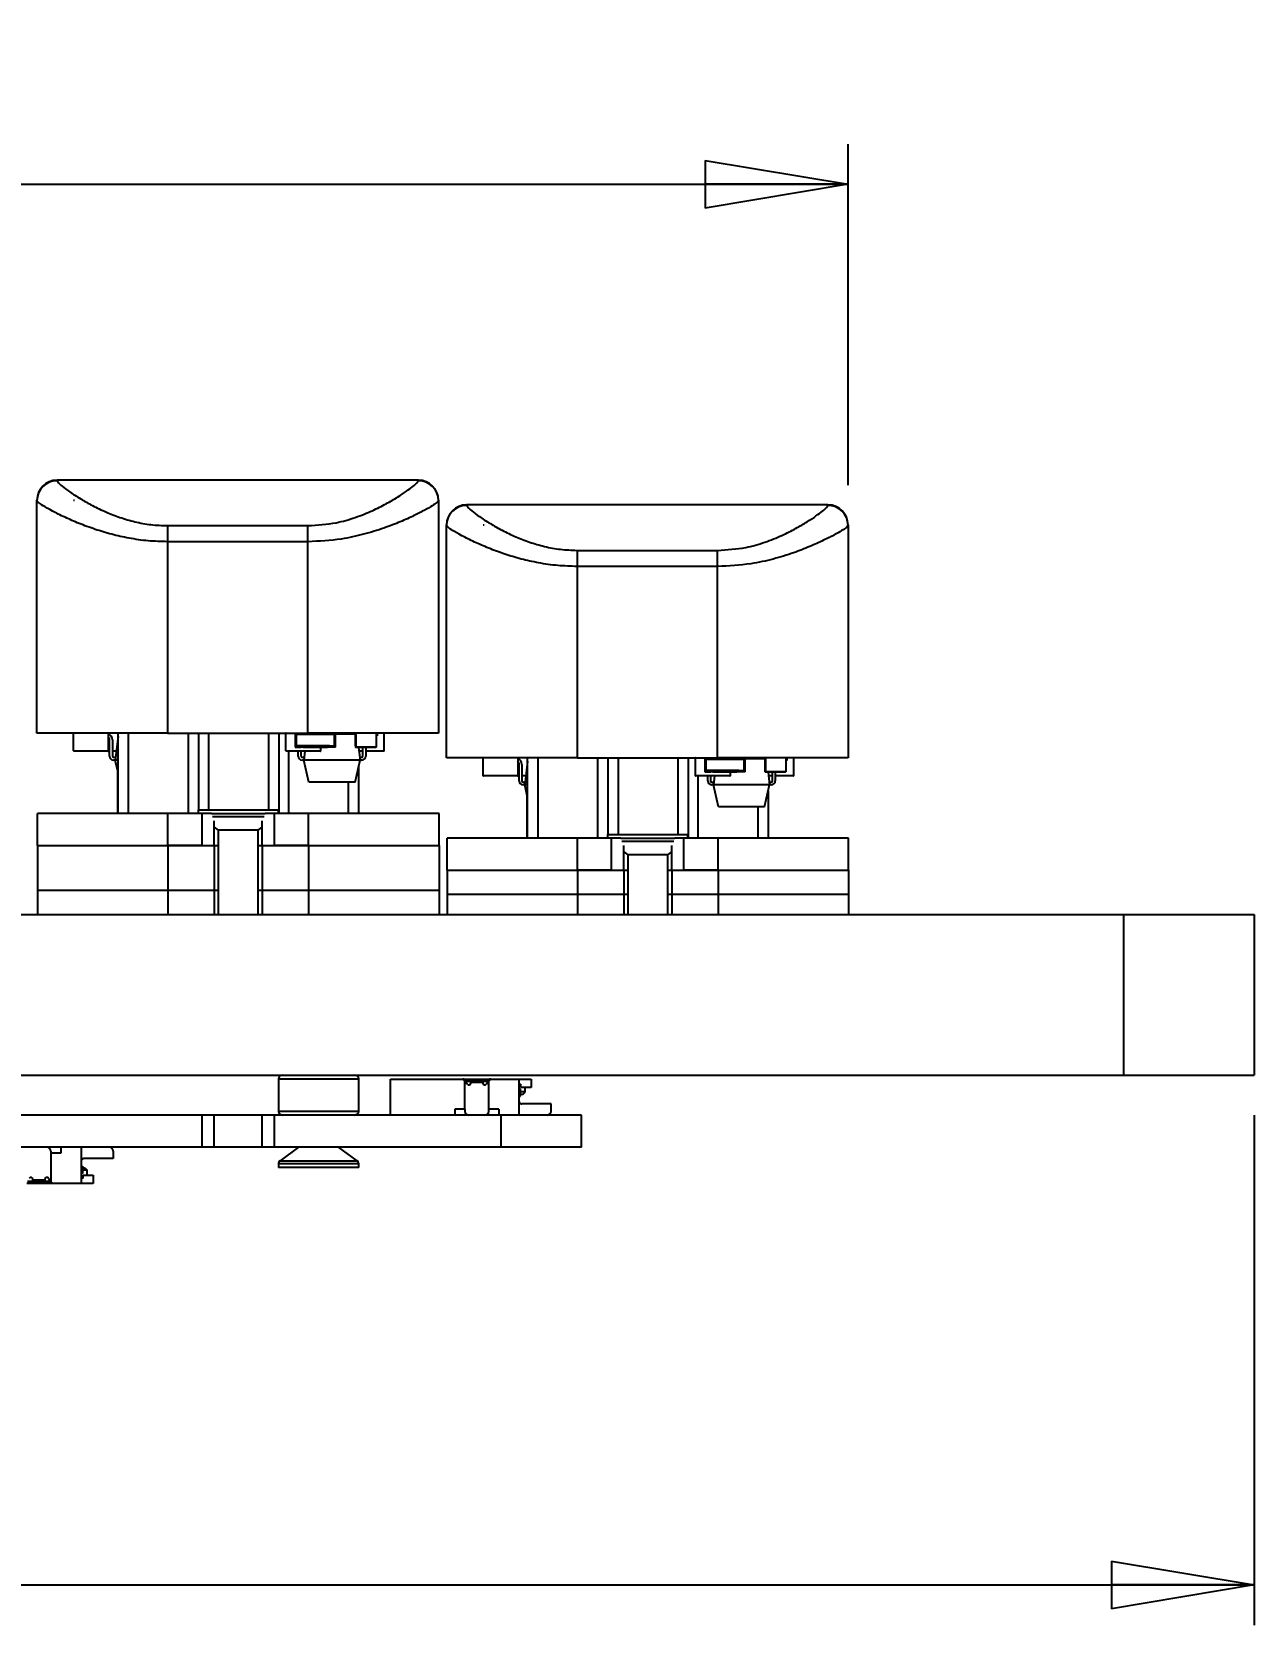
# Model space of a CAD drawing. Header units: millimetres. Extents: x 5 to 292, y 4 to 204.
# Drawn here: x 116.59 to 147.03, y 70.41 to 110.09 of the extents above; entities that cross this region are included whole.
import ezdxf

# ---------------------------------------------------------------- set-up
doc = ezdxf.new("R2010")
doc.units = ezdxf.units.MM
doc.layers.add('LAYER_1', color=179, linetype='Continuous')
doc.styles.add('SLDTEXTSTYLE0', font='TXT', dxfattribs={"width": 0.75})
doc.dimstyles.new('SLDDIMSTYLE0', dxfattribs={"dimtxt": 2.910417, "dimasz": 3.556, "dimexe": 0, "dimexo": 0.0625, "dimgap": 0.727604, "dimtad": 1, "dimrnd": 1e-09, "dimzin": 4, "dimdsep": 46, "dimtxsty": 'SLDTEXTSTYLE0', "dimblk1": 'CLOSED', "dimblk2": 'CLOSED', "dimsah": 1, "dimcen": 0.09, "dimadec": 0, "dimazin": 1, "dimtfac": 1, "dimtofl": 0, "dimtmove": 0, "dimatfit": 3, "dimldrblk": 'CLOSED', "dimfxl": 1, "dimfrac": 2, "dimtolj": 1, "dimtzin": 12, "dimarcsym": 0})

# ---------------------------------------------------------------- blocks, each defined once
blk = doc.blocks.new('_CLOSED')
at = {"color": 0, "linetype": 'ByBlock', "lineweight": -2}
for p, q in [((-1, 0.166667), (0, 0)), ((-1, 0.166667), (-1, -0.166667)), ((0, 0), (-1, -0.166667)), ((0, 0), (-1, 0))]:
    blk.add_line(p, q, dxfattribs=at)
blk = doc.blocks.new('_D')
at = {"layer": 'LAYER_1'}
for p, q in [((55.519, 98.802), (55.519, 107.298)), ((136.919, 98.802), (136.919, 107.298)), ((55.519, 106.298), (136.919, 106.298))]:
    blk.add_line(p, q, dxfattribs=at)
at = {"layer": 'LAYER_1', "xscale": 3.556, "yscale": 3.556, "rotation": 180}
blk.add_blockref('_CLOSED', (55.519, 106.298, -83.201), dxfattribs=at)
at = {"layer": 'LAYER_1', "xscale": 3.556, "yscale": 3.556}
blk.add_blockref('_CLOSED', (136.919, 106.298, -83.201), dxfattribs=at)
at = {"layer": 'LAYER_1', "insert": (88.009, 110.05), "char_height": 2.9104, "attachment_point": 1, "style": 'SLDTEXTSTYLE0'}
blk.add_mtext('81.40mm', dxfattribs=at)
blk = doc.blocks.new('_D_1')
at = {"layer": 'LAYER_1'}
for p, q in [((45.432, 83.114), (45.432, 70.414)), ((147.032, 83.114), (147.032, 70.414)), ((45.432, 71.414), (147.032, 71.414))]:
    blk.add_line(p, q, dxfattribs=at)
at = {"layer": 'LAYER_1', "xscale": 3.556, "yscale": 3.556, "rotation": 180}
blk.add_blockref('_CLOSED', (45.432, 71.414, -83.201), dxfattribs=at)
at = {"layer": 'LAYER_1', "xscale": 3.556, "yscale": 3.556}
blk.add_blockref('_CLOSED', (147.032, 71.414, -83.201), dxfattribs=at)
at = {"layer": 'LAYER_1', "insert": (86.682, 75.165), "char_height": 2.9104, "attachment_point": 1, "style": 'SLDTEXTSTYLE0'}
blk.add_mtext('101.60mm', dxfattribs=at)

msp = doc.modelspace()

# ---------------------------------------------------------------- linework, layer by layer
at = {"color": 7, "linetype": 'Continuous', "lineweight": 25}
for p, q in [((117.219, 98.929), (117.219, 98.916)), ((126.219, 98.929), (117.219, 98.929)), ((126.219, 98.916), (126.219, 98.929)), ((116.719, 98.417), (116.719, 98.429)), ((116.719, 92.629), (116.719, 98.417)), ((117.63, 98.429), (117.656, 98.429)), ((126.719, 98.429), (126.719, 98.417)), ((126.719, 98.417), (126.719, 92.629)), ((127.419, 98.314), (127.419, 98.301)), ((136.419, 98.314), (127.419, 98.314)), ((136.419, 98.301), (136.419, 98.314)), ((119.969, 97.796), (123.469, 97.796)), ((119.969, 97.796), (119.969, 97.396)), ((123.469, 97.396), (123.469, 97.796)), ((126.919, 97.802), (126.919, 97.814)), ((126.919, 92.014), (126.919, 97.802)), ((127.83, 97.814), (127.856, 97.814)), ((136.919, 97.814), (136.919, 97.802)), ((136.919, 97.802), (136.919, 92.014)), ((119.969, 97.396), (119.969, 92.629)), ((123.469, 97.396), (119.969, 97.396)), ((123.469, 92.629), (123.469, 97.396)), ((130.169, 97.18), (133.669, 97.18)), ((130.169, 97.18), (130.169, 96.78)), ((133.669, 96.78), (133.669, 97.18)), ((130.169, 96.78), (130.169, 92.014)), ((133.669, 96.78), (130.169, 96.78)), ((133.669, 92.014), (133.669, 96.78)), ((119.969, 92.629), (116.719, 92.629)), ((117.633, 92.184), (117.633, 92.624)), ((118.493, 92.624), (118.493, 92.184)), ((118.527, 92.057), (118.527, 92.459)), ((118.597, 92.459), (118.597, 92.057)), ((118.74, 92.541), (118.668, 91.957)), ((118.74, 90.629), (118.74, 92.629)), ((118.99, 92.629), (118.99, 90.629)), ((119.969, 92.629), (123.469, 92.629)), ((120.49, 90.629), (120.49, 92.629)), ((120.74, 92.629), (120.74, 90.715)), ((120.99, 92.629), (120.99, 90.715)), ((122.49, 90.715), (122.49, 92.629)), ((122.74, 92.629), (122.74, 90.629)), ((122.921, 92.184), (122.921, 92.624)), ((123.153, 92.629), (123.153, 92.279)), ((123.183, 92.309), (123.183, 92.599)), ((123.183, 92.599), (123.403, 92.599)), ((123.403, 92.599), (123.403, 92.629)), ((123.403, 92.599), (123.903, 92.599)), ((123.452, 92.599), (123.452, 92.629)), ((123.453, 92.599), (123.453, 92.629)), ((126.719, 92.629), (123.469, 92.629)), ((123.781, 92.624), (123.781, 92.599)), ((123.853, 92.607), (123.781, 92.607)), ((123.853, 92.629), (123.853, 92.599)), ((123.855, 92.629), (123.855, 92.599)), ((123.903, 92.624), (123.903, 92.629)), ((123.903, 92.624), (123.903, 92.599)), ((124.153, 92.624), (123.903, 92.624)), ((123.903, 92.599), (124.123, 92.599)), ((124.123, 92.599), (124.123, 92.309)), ((124.153, 92.629), (124.153, 92.624)), ((124.153, 92.279), (124.153, 92.624)), ((124.656, 92.607), (124.153, 92.607)), ((124.48, 92.607), (124.48, 92.629)), ((124.499, 92.607), (124.499, 92.624)), ((124.656, 92.629), (124.656, 92.279)), ((124.656, 92.309), (124.656, 92.599)), ((124.656, 92.599), (124.658, 92.599)), ((124.658, 92.599), (124.658, 92.629)), ((124.658, 92.599), (124.66, 92.599)), ((124.66, 92.624), (124.66, 92.599)), ((124.661, 92.624), (124.66, 92.624)), ((124.66, 92.599), (124.661, 92.599)), ((124.661, 92.279), (124.661, 92.624)), ((124.661, 92.599), (124.661, 92.309)), ((125.171, 92.629), (125.171, 92.279)), ((125.192, 92.559), (125.171, 92.559)), ((125.192, 92.629), (125.192, 92.559)), ((125.359, 92.624), (125.359, 92.184)), ((118.488, 92.179), (117.638, 92.179)), ((118.527, 92.179), (118.488, 92.179)), ((118.696, 92.179), (118.597, 92.179)), ((123.776, 92.179), (122.926, 92.179)), ((122.98, 92.179), (122.98, 90.629)), ((123.153, 92.279), (123.303, 92.279)), ((123.303, 92.309), (123.183, 92.309)), ((123.225, 92.057), (123.225, 92.179)), ((123.295, 92.179), (123.295, 92.057)), ((123.303, 92.279), (123.303, 92.309)), ((124.003, 92.309), (123.303, 92.309)), ((123.353, 92.279), (123.303, 92.279)), ((123.353, 92.309), (123.353, 92.28)), ((123.953, 92.28), (123.353, 92.28)), ((123.353, 92.269), (123.353, 92.279)), ((123.952, 92.279), (123.353, 92.279)), ((123.353, 92.269), (123.353, 92.279)), ((123.353, 92.279), (123.353, 92.279)), ((123.952, 92.269), (123.353, 92.269)), ((123.353, 92.269), (123.353, 92.269)), ((123.394, 92.179), (123.366, 91.957)), ((123.781, 92.269), (123.781, 92.184)), ((123.952, 92.269), (123.952, 92.279)), ((124.003, 92.279), (123.952, 92.279)), ((123.953, 92.28), (123.953, 92.309)), ((124.003, 92.279), (124.003, 92.309)), ((124.003, 92.309), (124.123, 92.309)), ((124.153, 92.279), (124.003, 92.279)), ((124.657, 92.309), (124.656, 92.309)), ((124.656, 92.279), (124.657, 92.279)), ((124.657, 92.279), (124.657, 92.309)), ((124.66, 92.309), (124.657, 92.309)), ((124.657, 92.279), (124.66, 92.279)), ((124.66, 92.279), (124.66, 92.309)), ((124.66, 92.309), (124.661, 92.309)), ((124.661, 92.279), (124.66, 92.279)), ((125.171, 92.279), (124.661, 92.279)), ((124.664, 92.269), (124.664, 92.279)), ((124.666, 92.269), (124.664, 92.269)), ((124.666, 92.269), (124.666, 92.279)), ((125.165, 92.269), (124.666, 92.269)), ((124.728, 92.269), (124.766, 91.957)), ((124.838, 92.179), (124.739, 92.179)), ((124.838, 92.057), (124.838, 92.269)), ((124.908, 92.269), (124.908, 92.057)), ((125.354, 92.179), (124.908, 92.179)), ((125.165, 92.269), (125.165, 92.279)), ((118.627, 92.027), (118.677, 92.027)), ((118.668, 91.957), (118.627, 91.957)), ((118.74, 91.957), (118.668, 91.957)), ((118.74, 91.646), (118.668, 91.957)), ((118.73, 90.629), (118.73, 91.689)), ((123.325, 92.027), (123.375, 92.027)), ((123.366, 91.957), (123.325, 91.957)), ((124.766, 91.957), (123.366, 91.957)), ((123.493, 91.407), (123.366, 91.957)), ((124.64, 91.407), (124.766, 91.957)), ((124.73, 91.8), (124.73, 90.629)), ((124.758, 92.027), (124.808, 92.027)), ((124.808, 91.957), (124.766, 91.957)), ((130.169, 92.014), (126.919, 92.014)), ((127.833, 91.569), (127.833, 92.009)), ((128.693, 92.009), (128.693, 91.569)), ((128.727, 91.441), (128.727, 91.844)), ((128.797, 91.844), (128.797, 91.441)), ((128.94, 91.926), (128.868, 91.341)), ((128.94, 90.014), (128.94, 92.014)), ((129.19, 92.014), (129.19, 90.014)), ((130.169, 92.014), (133.669, 92.014)), ((130.69, 90.014), (130.69, 92.014)), ((130.94, 92.014), (130.94, 90.1)), ((131.19, 92.014), (131.19, 90.1)), ((132.69, 90.1), (132.69, 92.014)), ((132.94, 92.014), (132.94, 90.014)), ((133.121, 91.569), (133.121, 92.009)), ((133.353, 92.014), (133.353, 91.664)), ((133.353, 91.664), (133.503, 91.664)), ((133.383, 91.694), (133.383, 91.984)), ((133.383, 91.984), (133.603, 91.984)), ((133.503, 91.694), (133.383, 91.694)), ((133.503, 91.664), (133.503, 91.694)), ((134.203, 91.694), (133.503, 91.694)), ((133.553, 91.664), (133.503, 91.664)), ((133.553, 91.694), (133.553, 91.665)), ((134.153, 91.665), (133.553, 91.665)), ((133.553, 91.654), (133.553, 91.664)), ((134.152, 91.664), (133.553, 91.664)), ((133.553, 91.654), (133.553, 91.664)), ((133.553, 91.664), (133.553, 91.664)), ((133.603, 91.984), (133.603, 92.014)), ((133.603, 91.984), (134.103, 91.984)), ((133.652, 91.984), (133.652, 92.014)), ((133.653, 91.984), (133.653, 92.014)), ((136.919, 92.014), (133.669, 92.014)), ((133.981, 92.009), (133.981, 91.984)), ((134.053, 91.991), (133.981, 91.991)), ((134.053, 92.014), (134.053, 91.984)), ((134.055, 92.014), (134.055, 91.984)), ((134.103, 92.009), (134.103, 92.014)), ((134.103, 92.009), (134.103, 91.984)), ((134.353, 92.009), (134.103, 92.009)), ((134.103, 91.984), (134.323, 91.984)), ((134.152, 91.654), (134.152, 91.664)), ((134.203, 91.664), (134.152, 91.664)), ((134.153, 91.665), (134.153, 91.694)), ((134.203, 91.664), (134.203, 91.694)), ((134.203, 91.694), (134.323, 91.694)), ((134.353, 91.664), (134.203, 91.664)), ((134.323, 91.984), (134.323, 91.694)), ((134.353, 92.014), (134.353, 92.009)), ((134.353, 91.664), (134.353, 92.009)), ((134.856, 91.991), (134.353, 91.991)), ((134.68, 91.991), (134.68, 92.014)), ((134.699, 91.991), (134.699, 92.009)), ((134.856, 92.014), (134.856, 91.664)), ((134.856, 91.694), (134.856, 91.984)), ((134.856, 91.984), (134.858, 91.984)), ((134.857, 91.694), (134.856, 91.694)), ((134.856, 91.664), (134.857, 91.664)), ((134.857, 91.664), (134.857, 91.694)), ((134.86, 91.694), (134.857, 91.694)), ((134.857, 91.664), (134.86, 91.664)), ((134.858, 91.984), (134.858, 92.014)), ((134.858, 91.984), (134.86, 91.984)), ((134.86, 92.009), (134.86, 91.984)), ((134.861, 92.009), (134.86, 92.009)), ((134.86, 91.984), (134.861, 91.984)), ((134.86, 91.664), (134.86, 91.694)), ((134.86, 91.694), (134.861, 91.694)), ((134.861, 91.664), (134.86, 91.664)), ((134.861, 91.664), (134.861, 92.009)), ((134.861, 91.984), (134.861, 91.694)), ((135.371, 91.664), (134.861, 91.664)), ((134.864, 91.654), (134.864, 91.664)), ((134.866, 91.654), (134.866, 91.664)), ((135.365, 91.654), (135.365, 91.664)), ((135.371, 92.014), (135.371, 91.664)), ((135.392, 91.944), (135.371, 91.944)), ((135.392, 92.014), (135.392, 91.944)), ((135.559, 92.009), (135.559, 91.569)), ((124.64, 91.407), (123.493, 91.407)), ((124.48, 90.629), (124.48, 91.407)), ((128.688, 91.564), (127.838, 91.564)), ((128.727, 91.564), (128.688, 91.564)), ((128.896, 91.564), (128.797, 91.564)), ((128.827, 91.411), (128.877, 91.411)), ((128.868, 91.341), (128.827, 91.341)), ((128.94, 91.03), (128.868, 91.341)), ((128.94, 91.341), (128.868, 91.341)), ((133.976, 91.564), (133.126, 91.564)), ((133.18, 91.564), (133.18, 90.014)), ((133.425, 91.441), (133.425, 91.564)), ((133.495, 91.564), (133.495, 91.441)), ((133.525, 91.411), (133.575, 91.411)), ((133.566, 91.341), (133.525, 91.341)), ((134.152, 91.654), (133.553, 91.654)), ((133.553, 91.654), (133.553, 91.654)), ((133.594, 91.564), (133.566, 91.341)), ((133.693, 90.791), (133.566, 91.341)), ((134.966, 91.341), (133.566, 91.341)), ((133.981, 91.654), (133.981, 91.569)), ((134.84, 90.791), (134.966, 91.341)), ((134.866, 91.654), (134.864, 91.654)), ((135.365, 91.654), (134.866, 91.654)), ((134.928, 91.654), (134.966, 91.341)), ((135.038, 91.564), (134.939, 91.564)), ((134.958, 91.411), (135.008, 91.411)), ((135.008, 91.341), (134.966, 91.341)), ((135.038, 91.441), (135.038, 91.654)), ((135.108, 91.654), (135.108, 91.441)), ((135.554, 91.564), (135.108, 91.564)), ((128.93, 90.014), (128.93, 91.073)), ((134.93, 91.184), (134.93, 90.014)), ((116.732, 89.829), (116.732, 90.629)), ((119.982, 90.629), (116.732, 90.629)), ((119.982, 89.829), (119.982, 90.629)), ((120.832, 90.629), (119.982, 90.629)), ((120.732, 90.715), (120.732, 90.629)), ((120.732, 90.715), (121.732, 90.715)), ((120.832, 89.829), (120.832, 90.629)), ((121.062, 90.629), (120.832, 90.629)), ((121.732, 90.715), (122.732, 90.715)), ((122.632, 90.629), (122.402, 90.629)), ((122.632, 89.829), (122.632, 90.629)), ((123.482, 90.629), (122.632, 90.629)), ((122.732, 90.629), (122.732, 90.715)), ((123.482, 89.829), (123.482, 90.629)), ((126.732, 90.629), (123.482, 90.629)), ((126.732, 89.829), (126.732, 90.629)), ((134.84, 90.791), (133.693, 90.791)), ((134.68, 90.014), (134.68, 90.791)), ((121.132, 89.829), (121.132, 90.443)), ((121.132, 90.288), (121.232, 90.215)), ((121.232, 90.215), (121.232, 88.114)), ((121.732, 90.215), (121.232, 90.215)), ((122.232, 90.215), (121.732, 90.215)), ((122.232, 90.215), (122.332, 90.288)), ((122.232, 88.114), (122.232, 90.215)), ((122.332, 89.829), (122.332, 90.443)), ((130.932, 90.1), (130.932, 90.014)), ((130.932, 90.1), (131.932, 90.1)), ((131.932, 90.1), (132.932, 90.1)), ((132.932, 90.014), (132.932, 90.1)), ((116.732, 89.829), (116.732, 88.714)), ((116.732, 89.829), (119.982, 89.829)), ((119.982, 89.829), (119.982, 88.714)), ((119.982, 89.829), (121.132, 89.829)), ((120.832, 89.829), (119.982, 89.829)), ((121.132, 89.829), (121.132, 88.714)), ((121.132, 89.829), (121.232, 89.829)), ((122.232, 89.829), (122.332, 89.829)), ((122.332, 89.829), (122.332, 88.714)), ((122.332, 89.829), (123.482, 89.829)), ((123.482, 89.829), (122.632, 89.829)), ((123.482, 89.829), (123.482, 88.714)), ((123.482, 89.829), (126.732, 89.829)), ((126.732, 89.829), (126.732, 88.714)), ((126.932, 89.214), (126.932, 90.014)), ((130.182, 90.014), (126.932, 90.014)), ((130.182, 89.214), (130.182, 90.014)), ((131.032, 90.014), (130.182, 90.014)), ((131.032, 89.214), (131.032, 90.014)), ((131.262, 90.014), (131.032, 90.014)), ((131.332, 89.214), (131.332, 89.828)), ((132.532, 89.214), (132.532, 89.828)), ((132.832, 90.014), (132.602, 90.014)), ((132.832, 89.214), (132.832, 90.014)), ((133.682, 90.014), (132.832, 90.014)), ((133.682, 89.214), (133.682, 90.014)), ((136.932, 90.014), (133.682, 90.014)), ((136.932, 89.214), (136.932, 90.014)), ((131.332, 89.672), (131.432, 89.6)), ((131.432, 89.6), (131.432, 88.114)), ((131.932, 89.6), (131.432, 89.6)), ((132.432, 89.6), (131.932, 89.6)), ((132.432, 89.6), (132.532, 89.672)), ((132.432, 88.114), (132.432, 89.6)), ((126.932, 89.214), (126.932, 88.614)), ((126.932, 89.214), (130.182, 89.214)), ((130.182, 89.214), (130.182, 88.614)), ((130.182, 89.214), (131.332, 89.214)), ((131.032, 89.214), (130.182, 89.214)), ((131.332, 89.214), (131.332, 88.614)), ((131.332, 89.214), (131.432, 89.214)), ((132.432, 89.214), (132.532, 89.214)), ((132.532, 89.214), (133.682, 89.214)), ((132.532, 89.214), (132.532, 88.614)), ((133.682, 89.214), (132.832, 89.214)), ((133.682, 89.214), (133.682, 88.614)), ((133.682, 89.214), (136.932, 89.214)), ((136.932, 89.214), (136.932, 88.614)), ((116.732, 88.714), (119.982, 88.714)), ((116.732, 88.714), (116.732, 88.114)), ((119.982, 88.714), (121.132, 88.714)), ((119.982, 88.714), (119.982, 88.114)), ((121.132, 88.714), (121.232, 88.714)), ((121.132, 88.714), (121.132, 88.114)), ((122.232, 88.714), (122.332, 88.714)), ((122.332, 88.714), (123.482, 88.714)), ((122.332, 88.714), (122.332, 88.114)), ((123.482, 88.714), (126.732, 88.714)), ((123.482, 88.714), (123.482, 88.114)), ((126.732, 88.714), (126.732, 88.114)), ((126.932, 88.614), (130.182, 88.614)), ((126.932, 88.614), (126.932, 88.114)), ((130.182, 88.614), (131.332, 88.614)), ((130.182, 88.614), (130.182, 88.114)), ((131.332, 88.614), (131.432, 88.614)), ((131.332, 88.614), (131.332, 88.114)), ((132.432, 88.614), (132.532, 88.614)), ((132.532, 88.614), (133.682, 88.614)), ((132.532, 88.614), (132.532, 88.114)), ((133.682, 88.614), (136.932, 88.614)), ((133.682, 88.614), (133.682, 88.114)), ((136.932, 88.614), (136.932, 88.114)), ((48.682, 88.114), (143.782, 88.114)), ((119.982, 88.114), (121.132, 88.114)), ((122.332, 88.114), (123.482, 88.114)), ((130.182, 88.114), (131.332, 88.114)), ((132.532, 88.114), (133.682, 88.114)), ((143.782, 88.114), (143.782, 84.114)), ((143.782, 88.114), (147.032, 88.114)), ((147.032, 88.114), (147.032, 84.114)), ((48.682, 84.114), (143.782, 84.114)), ((122.732, 84.014), (122.732, 83.214)), ((124.732, 83.214), (124.732, 84.014)), ((125.524, 84.014), (127.324, 84.014)), ((125.524, 83.114), (125.524, 84.014)), ((127.324, 84.014), (127.374, 83.964)), ((127.358, 84.014), (127.324, 84.014)), ((127.358, 84.014), (127.989, 84.014)), ((127.43, 83.889), (127.358, 84.014)), ((127.374, 83.264), (127.374, 83.964)), ((127.387, 83.964), (127.524, 83.964)), ((127.524, 83.929), (127.524, 83.964)), ((127.524, 83.964), (127.824, 83.964)), ((127.824, 83.929), (127.524, 83.929)), ((127.524, 83.929), (127.524, 83.914)), ((127.824, 83.964), (127.96, 83.964)), ((127.824, 83.964), (127.824, 83.929)), ((127.824, 83.914), (127.824, 83.929)), ((127.989, 84.014), (127.917, 83.889)), ((127.974, 83.964), (128.024, 84.014)), ((127.974, 83.264), (127.974, 83.964)), ((128.024, 84.014), (127.989, 84.014)), ((128.024, 84.014), (128.724, 84.014)), ((128.724, 84.014), (128.724, 83.114)), ((128.724, 84.014), (129.024, 84.014)), ((128.724, 83.884), (128.774, 83.884)), ((128.764, 83.764), (128.724, 83.764)), ((128.764, 83.584), (128.764, 83.764)), ((128.774, 83.804), (128.774, 83.884)), ((129.024, 83.804), (128.774, 83.804)), ((128.874, 83.699), (128.874, 83.804)), ((129.024, 84.014), (129.024, 83.804)), ((143.782, 84.114), (147.032, 84.114)), ((128.724, 83.584), (128.764, 83.584)), ((128.874, 83.699), (128.764, 83.699)), ((128.764, 83.634), (128.824, 83.634)), ((129.524, 83.394), (128.794, 83.394)), ((128.824, 83.634), (128.874, 83.684)), ((128.874, 83.684), (128.874, 83.699)), ((129.524, 83.214), (129.524, 83.394)), ((120.832, 83.114), (112.432, 83.114)), ((120.832, 82.314), (120.832, 83.114)), ((121.132, 83.114), (120.832, 83.114)), ((121.132, 82.314), (121.132, 83.114)), ((122.332, 83.114), (121.132, 83.114)), ((122.332, 82.314), (122.332, 83.114)), ((122.632, 83.114), (122.332, 83.114)), ((122.632, 82.314), (122.632, 83.114)), ((128.282, 83.114), (122.632, 83.114)), ((127.374, 83.264), (127.124, 83.264)), ((127.124, 83.264), (127.124, 83.114)), ((127.374, 83.264), (127.374, 83.214)), ((128.224, 83.264), (127.974, 83.264)), ((127.974, 83.214), (127.974, 83.264)), ((128.224, 83.264), (128.224, 83.114)), ((128.282, 82.314), (128.282, 83.114)), ((130.282, 83.114), (128.282, 83.114)), ((130.282, 82.314), (130.282, 83.114)), ((120.832, 82.314), (112.432, 82.314)), ((117.067, 82.214), (117.067, 82.164)), ((117.317, 82.164), (117.067, 82.164)), ((117.067, 82.164), (117.067, 81.464)), ((117.317, 82.314), (117.317, 82.164)), ((117.817, 82.314), (117.817, 81.414)), ((118.617, 82.214), (118.617, 82.034)), ((121.132, 82.314), (120.832, 82.314)), ((122.332, 82.314), (121.132, 82.314)), ((122.632, 82.314), (122.332, 82.314)), ((128.282, 82.314), (122.632, 82.314)), ((123.232, 82.314), (122.774, 81.98)), ((124.691, 81.98), (124.232, 82.314)), ((130.282, 82.314), (128.282, 82.314)), ((117.817, 81.844), (117.857, 81.844)), ((117.857, 81.844), (117.857, 81.664)), ((117.917, 81.794), (117.857, 81.794)), ((117.967, 81.744), (117.857, 81.744)), ((118.617, 82.034), (117.887, 82.034)), ((117.917, 81.794), (117.967, 81.744)), ((117.967, 81.624), (117.967, 81.744)), ((122.732, 81.9), (122.732, 81.814)), ((123.732, 81.814), (122.732, 81.814)), ((124.732, 81.814), (123.732, 81.814)), ((124.732, 81.814), (124.732, 81.9)), ((117.083, 81.414), (116.467, 81.414)), ((116.617, 81.464), (116.481, 81.464)), ((116.617, 81.504), (116.617, 81.514)), ((116.617, 81.504), (116.917, 81.504)), ((116.617, 81.464), (116.617, 81.504)), ((116.617, 81.464), (116.917, 81.464)), ((116.917, 81.514), (116.917, 81.504)), ((116.917, 81.504), (116.917, 81.464)), ((117.054, 81.464), (116.917, 81.464)), ((117.083, 81.414), (117.011, 81.539)), ((117.067, 81.464), (117.117, 81.414)), ((117.117, 81.414), (117.083, 81.414)), ((117.817, 81.414), (117.117, 81.414)), ((117.857, 81.664), (117.817, 81.664)), ((117.867, 81.544), (117.817, 81.544)), ((118.117, 81.414), (117.817, 81.414)), ((117.867, 81.624), (118.117, 81.624)), ((117.867, 81.544), (117.867, 81.624)), ((118.117, 81.624), (118.117, 81.414))]:
    msp.add_line(p, q, dxfattribs=at)
at = {"color": 8, "linetype": 'Continuous', "lineweight": 25}
for p, q in [((121.062, 90.629), (122.402, 90.629)), ((121.732, 90.548), (121.087, 90.548)), ((122.378, 90.548), (121.732, 90.548)), ((131.262, 90.014), (132.602, 90.014)), ((131.932, 89.933), (131.287, 89.933)), ((132.578, 89.933), (131.932, 89.933)), ((124.732, 84.014), (122.732, 84.014)), ((122.732, 83.214), (124.732, 83.214)), ((124.732, 81.9), (122.732, 81.9)), ((122.774, 81.98), (123.732, 81.98)), ((123.732, 81.98), (124.691, 81.98))]:
    msp.add_line(p, q, dxfattribs=at)
at = {"color": 7, "linetype": 'Continuous', "lineweight": 25}
for centre, radius, start, end in [((117.219, 98.429), 0.5, 90, 180), ((117.218, 98.417), 0.499, 89.9342, 179.934), ((126.219, 98.429), 0.5, 0, 90), ((126.219, 98.417), 0.499, 0.066, 90.0658), ((127.419, 97.814), 0.5, 90, 180), ((127.418, 97.801), 0.499, 89.9342, 179.934), ((136.419, 97.814), 0.5, 0, 90), ((136.419, 97.801), 0.499, 0.066, 90.0658), ((117.638, 92.624), 0.005, 90, 180), ((118.488, 92.624), 0.005, 0, 90), ((118.427, 92.459), 0.17, 360, 67.0698), ((118.427, 92.459), 0.1, 0, 48.5218), ((122.926, 92.624), 0.005, 90, 180), ((123.776, 92.624), 0.005, 0, 90), ((124.504, 92.624), 0.005, 90, 180), ((124.665, 92.624), 0.005, 90.0003, 180.0003), ((124.666, 92.624), 0.005, 90.0003, 180.0003), ((125.354, 92.624), 0.005, 0, 90), ((117.638, 92.184), 0.005, 180, 270), ((118.488, 92.184), 0.005, 270, 0), ((122.926, 92.184), 0.005, 180, 270), ((123.776, 92.184), 0.005, 270, 360), ((125.354, 92.184), 0.005, 270, 0), ((118.627, 92.057), 0.1, 180, 270), ((118.627, 92.057), 0.03, 180, 270), ((123.325, 92.057), 0.1, 180, 270), ((123.325, 92.057), 0.03, 180, 270), ((124.808, 92.057), 0.03, 270, 0), ((124.808, 92.057), 0.1, 270, 0), ((127.838, 92.009), 0.005, 90, 180), ((128.688, 92.009), 0.005, 0, 90), ((128.627, 91.844), 0.17, 360, 67.0698), ((128.627, 91.844), 0.1, 360, 48.5218), ((133.126, 92.009), 0.005, 90, 180), ((133.976, 92.009), 0.005, 0, 90), ((134.704, 92.009), 0.005, 90, 180), ((134.865, 92.009), 0.005, 90.0003, 180.0003), ((134.866, 92.009), 0.005, 90.0003, 180.0003), ((135.554, 92.009), 0.005, 0, 90), ((127.838, 91.569), 0.005, 180, 270), ((128.688, 91.569), 0.005, 270, 0), ((128.827, 91.441), 0.1, 180, 270), ((128.827, 91.441), 0.03, 180, 270), ((133.126, 91.569), 0.005, 180, 270), ((133.525, 91.441), 0.1, 180, 270), ((133.525, 91.441), 0.03, 180, 270), ((133.976, 91.569), 0.005, 270, 0), ((135.008, 91.441), 0.1, 270, 0), ((135.008, 91.441), 0.03, 270, 0), ((135.554, 91.569), 0.005, 270, 0), ((122.832, 84.014), 0.1, 90, 180), ((124.632, 84.014), 0.1, 360, 90), ((127.474, 83.914), 0.05, 210, 0), ((127.874, 83.914), 0.05, 180, 330), ((128.794, 83.464), 0.07, 180, 270), ((122.832, 83.214), 0.1, 180, 270), ((124.632, 83.214), 0.1, 270, 0), ((127.474, 83.214), 0.1, 180, 270), ((127.874, 83.214), 0.1, 270, 0), ((129.424, 83.214), 0.1, 270, 0), ((116.967, 82.214), 0.1, 0, 90), ((118.517, 82.214), 0.1, 0, 90), ((117.887, 81.964), 0.07, 90, 180), ((122.832, 81.9), 0.1, 126, 180), ((124.632, 81.9), 0.1, 0, 54), ((116.567, 81.514), 0.05, 0, 150), ((116.967, 81.514), 0.05, 30, 180)]:
    msp.add_arc(centre, radius, start, end, dxfattribs=at)
for points, knots in [([(117.219, 98.916), (117.225, 98.902), (117.238, 98.873), (117.345, 98.778), (117.527, 98.641), (117.787, 98.473), (118.095, 98.297), (118.425, 98.138), (118.781, 97.998), (119.154, 97.888), (119.554, 97.812), (119.831, 97.801), (119.969, 97.796)], [0, 0, 0, 0, 0.099707, 0.19944, 0.318421, 0.437453, 0.540488, 0.643488, 0.733283, 0.822985, 0.911538, 1, 1, 1, 1]), ([(123.469, 97.796), (123.707, 97.811), (124.123, 97.838), (124.656, 97.996), (125.072, 98.163), (125.423, 98.341), (125.707, 98.508), (125.93, 98.656), (126.093, 98.779), (126.198, 98.871), (126.212, 98.901), (126.219, 98.916)], [0, 0, 0, 0, 0.152046, 0.265325, 0.378841, 0.485733, 0.59265, 0.693589, 0.794499, 0.897264, 1, 1, 1, 1]), ([(119.969, 97.396), (119.809, 97.4), (119.484, 97.409), (119.015, 97.478), (118.571, 97.578), (118.152, 97.705), (117.76, 97.851), (117.397, 98.01), (117.086, 98.166), (116.87, 98.29), (116.742, 98.378), (116.727, 98.404), (116.719, 98.417)], [0, 0, 0, 0, 0.0919307, 0.186691, 0.2776451, 0.3706814, 0.4718976, 0.5754888, 0.6894682, 0.8072231, 0.902296, 1, 1, 1, 1]), ([(126.719, 98.417), (126.711, 98.404), (126.694, 98.377), (126.57, 98.292), (126.377, 98.18), (126.112, 98.044), (125.775, 97.891), (125.357, 97.728), (124.864, 97.576), (124.232, 97.433), (123.749, 97.409), (123.469, 97.396)], [0, 0, 0, 0, 0.0992953, 0.1986204, 0.2967679, 0.3949516, 0.5008595, 0.6067701, 0.7230925, 0.8392983, 1, 1, 1, 1]), ([(127.419, 98.301), (127.425, 98.286), (127.438, 98.258), (127.545, 98.163), (127.727, 98.026), (127.987, 97.857), (128.295, 97.682), (128.625, 97.522), (128.981, 97.382), (129.354, 97.272), (129.754, 97.196), (130.031, 97.186), (130.169, 97.18)], [0, 0, 0, 0, 0.099707, 0.19944, 0.318421, 0.437453, 0.540488, 0.643488, 0.733283, 0.822985, 0.911538, 1, 1, 1, 1]), ([(133.669, 97.18), (133.907, 97.196), (134.323, 97.222), (134.856, 97.38), (135.272, 97.547), (135.623, 97.725), (135.907, 97.893), (136.13, 98.041), (136.293, 98.163), (136.398, 98.256), (136.412, 98.286), (136.419, 98.301)], [0, 0, 0, 0, 0.152046, 0.265325, 0.378841, 0.485733, 0.59265, 0.693589, 0.794499, 0.897264, 1, 1, 1, 1]), ([(130.169, 96.78), (130.009, 96.785), (129.684, 96.794), (129.215, 96.863), (128.771, 96.962), (128.352, 97.089), (127.96, 97.236), (127.597, 97.394), (127.286, 97.55), (127.07, 97.675), (126.942, 97.762), (126.927, 97.789), (126.919, 97.802)], [0, 0, 0, 0, 0.091931, 0.186691, 0.277645, 0.370681, 0.471898, 0.575489, 0.689468, 0.807223, 0.902296, 1, 1, 1, 1]), ([(136.919, 97.802), (136.911, 97.788), (136.894, 97.761), (136.77, 97.676), (136.577, 97.564), (136.312, 97.429), (135.975, 97.276), (135.557, 97.113), (135.064, 96.96), (134.432, 96.817), (133.949, 96.794), (133.669, 96.78)], [0, 0, 0, 0, 0.099295, 0.19862, 0.296768, 0.394952, 0.50086, 0.60677, 0.723093, 0.839298, 1, 1, 1, 1])]:
    msp.add_open_spline(points, degree=3, knots=knots, dxfattribs=at)

# ---------------------------------------------------------------- dimensions: what is measured, and where the dimension line sits
at = {"layer": 'LAYER_1'}
for base, p1, p2, picture, middle in [((136.919, 106.298), (55.519, 97.802), (136.919, 97.802), '_D', (96.484, 106.298)), ((147.032, 71.414), (45.432, 84.114), (147.032, 84.114), '_D_1', (96.232, 71.414))]:
    dim = msp.add_linear_dim(base=base, p1=p1, p2=p2, dimstyle='SLDDIMSTYLE0', dxfattribs=at)
    dim.commit()
    dim.dimension.update_dxf_attribs({"geometry": picture, "text_midpoint": middle, "dimtype": 160})

doc.saveas('drawing.dxf')
